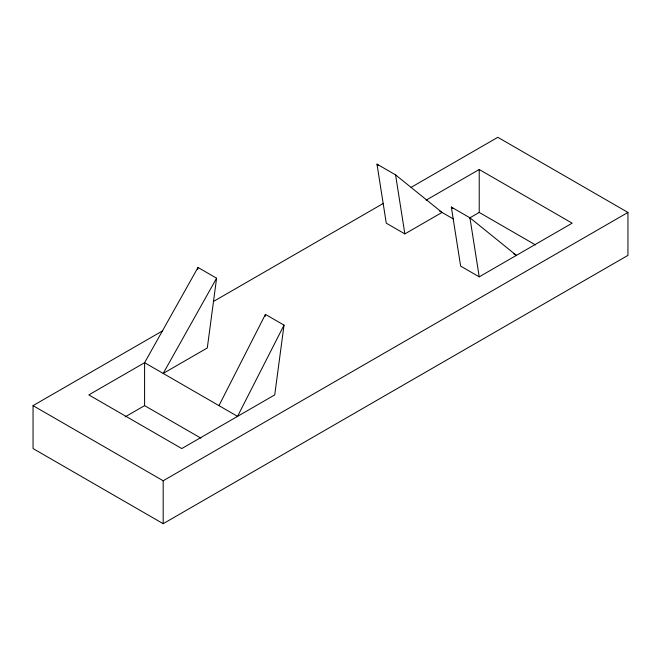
<?xml version="1.0" encoding="UTF-8"?>
<svg xmlns="http://www.w3.org/2000/svg" width="661" height="661" viewBox="0 0 661 661"><rect width="100%" height="100%" fill="white"/><g stroke="black" fill="none" stroke-linecap="round" stroke-linejoin="round"><path stroke-width="0.99" d="M197.73 269.49L198.003 267.465L216.593 278.198L207.298 347.967L163.184 373.432L216.593 278.198M265.16 316.421L265.433 314.396L284.023 325.129L274.728 394.898L181.775 448.563L88.822 394.898L144.594 362.699L198.003 267.465M218.956 405.631L265.433 314.396M284.023 325.129L237.547 416.364L144.594 362.699L144.594 405.631L200.903 438.144M411.117 187.352L497.816 137.306L627.95 212.437L627.95 255.369L163.184 523.694L33.05 448.563L33.05 405.631L162.647 330.806M213.594 301.399L383.413 203.357M426.105 200.167L479.225 169.505L572.178 223.17L479.225 276.835L460.634 266.102L451.339 207.067L469.93 217.8L516.406 255.369L513.754 253.832M404.863 233.903L442.044 212.437L395.567 174.868L376.977 164.135L386.272 223.17L404.863 233.903L395.567 174.868M125.119 416.876L144.594 405.631M469.484 218.056L479.225 212.437L535.534 244.942M33.05 405.631L163.184 480.762L627.95 212.437M439.391 210.9L453.553 219.08M451.339 207.067L452.942 208.364M376.977 164.135L378.579 165.432M469.93 217.8L479.225 276.835M479.225 169.505L479.225 212.437M163.184 480.762L163.184 523.694"/></g></svg>
